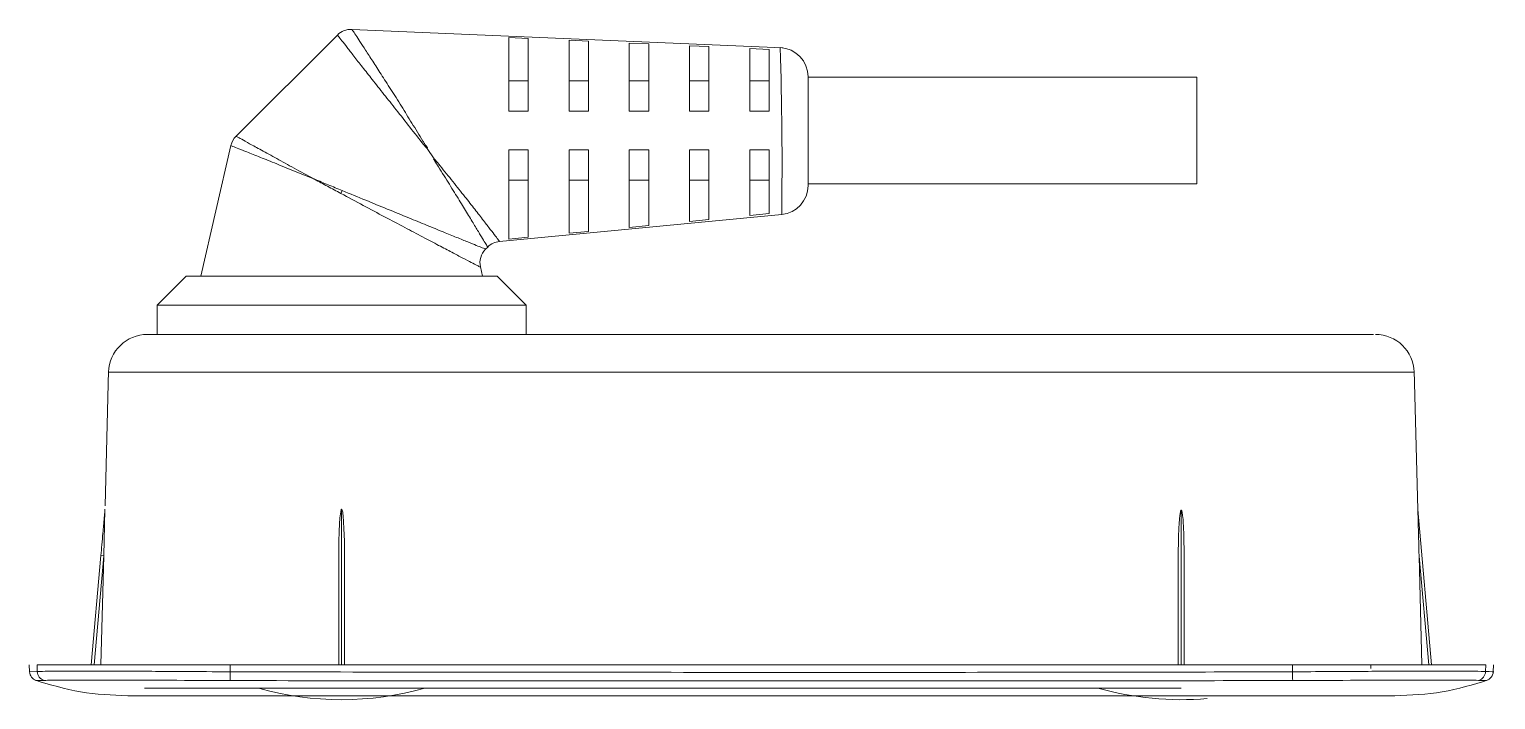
# Model space of a CAD drawing. Header units: millimetres. Extents: x 37 to 3702, y -325 to 1382.
# Drawn here: x 337.1 to 412.6, y 1214.2 to 1248.7 of the extents above; entities that cross this region are included whole.
import ezdxf

# ---------------------------------------------------------------- set-up
doc = ezdxf.new("R2010")
doc.units = ezdxf.units.MM
doc.layers.get('0').update_dxf_attribs({"lineweight": 20})

msp = doc.modelspace()

# ---------------------------------------------------------------- linework, layer by layer
at = {"color": 7, "linetype": 'Continuous', "lineweight": 20}
for p, q in [((352.996, 1248.372), (347.786, 1243.162)), ((375.916, 1247.715), (353.746, 1248.664)), ((362.817, 1248.194), (361.817, 1248.239)), ((365.917, 1248.055), (364.917, 1248.1)), ((369.017, 1247.915), (368.017, 1247.96)), ((372.117, 1247.774), (371.117, 1247.82)), ((375.217, 1247.632), (374.217, 1247.678)), ((362.817, 1246.021), (361.817, 1246.021)), ((365.917, 1246.021), (364.917, 1246.021)), ((369.017, 1246.021), (368.017, 1246.021)), ((372.117, 1246.021), (371.117, 1246.021)), ((375.217, 1246.021), (374.217, 1246.021)), ((377.217, 1246.222), (377.217, 1240.623)), ((397.217, 1246.209), (377.217, 1246.209)), ((397.217, 1246.209), (397.217, 1240.709)), ((361.817, 1244.459), (362.817, 1244.459)), ((364.917, 1244.459), (365.917, 1244.459)), ((368.017, 1244.459), (369.017, 1244.459)), ((371.117, 1244.459), (372.117, 1244.459)), ((374.217, 1244.459), (375.217, 1244.459)), ((347.519, 1242.68), (345.967, 1235.959)), ((357.636, 1242.56), (357.611, 1242.536)), ((357.611, 1242.536), (357.985, 1242.002)), ((357.947, 1241.975), (357.985, 1242.002)), ((362.817, 1242.459), (361.817, 1242.459)), ((365.917, 1242.459), (364.917, 1242.459)), ((369.017, 1242.459), (368.017, 1242.459)), ((372.117, 1242.459), (371.117, 1242.459)), ((375.217, 1242.459), (374.217, 1242.459)), ((362.817, 1240.897), (361.817, 1240.897)), ((365.917, 1240.897), (364.917, 1240.897)), ((369.017, 1240.897), (368.017, 1240.897)), ((372.117, 1240.897), (371.117, 1240.897)), ((375.217, 1240.897), (374.217, 1240.897)), ((377.217, 1240.709), (397.217, 1240.709)), ((361.347, 1237.746), (375.86, 1239.13)), ((374.217, 1239.081), (375.217, 1239.18)), ((364.917, 1238.168), (365.917, 1238.265)), ((368.017, 1238.471), (369.017, 1238.569)), ((371.117, 1238.775), (372.117, 1238.873)), ((360.621, 1237.344), (360.735, 1237.458)), ((361.817, 1237.866), (362.817, 1237.963)), ((345.217, 1235.959), (343.717, 1234.459)), ((345.217, 1235.959), (361.217, 1235.959)), ((360.467, 1235.959), (360.358, 1236.431)), ((362.717, 1234.459), (361.217, 1235.959)), ((343.717, 1234.459), (343.717, 1232.959)), ((362.717, 1234.459), (343.717, 1234.459)), ((362.717, 1232.959), (362.717, 1234.459)), ((343.717, 1232.959), (362.717, 1232.959)), ((341.228, 1231.102), (341.045, 1224.137)), ((408.595, 1223.95), (408.407, 1231.102)), ((340.979, 1221.564), (341.041, 1223.945)), ((341.041, 1223.959), (341.041, 1223.959)), ((353.195, 1223.942), (353.217, 1223.959)), ((353.217, 1223.959), (353.217, 1215.959)), ((353.217, 1223.959), (353.232, 1223.952)), ((396.417, 1215.959), (396.417, 1223.921)), ((408.595, 1223.947), (409.303, 1215.959)), ((340.331, 1215.959), (340.829, 1221.577)), ((340.979, 1221.564), (340.482, 1215.959)), ((340.979, 1221.564), (340.829, 1221.577)), ((340.832, 1215.959), (340.979, 1221.564)), ((353.067, 1215.959), (353.067, 1221.586)), ((353.367, 1221.538), (353.367, 1215.959)), ((396.267, 1215.959), (396.267, 1221.488)), ((396.567, 1221.553), (396.567, 1215.959)), ((408.657, 1221.552), (408.803, 1215.959)), ((409.153, 1215.959), (408.657, 1221.552)), ((337.147, 1215.959), (337.163, 1215.596)), ((337.166, 1215.596), (337.558, 1215.61)), ((337.543, 1215.959), (337.558, 1215.61)), ((347.486, 1215.959), (347.486, 1215.592)), ((347.486, 1215.959), (402.148, 1215.959)), ((402.148, 1215.959), (402.148, 1215.592)), ((406.167, 1215.759), (406.167, 1215.959)), ((412.092, 1215.959), (412.076, 1215.61)), ((412.471, 1215.596), (412.487, 1215.959)), ((412.13, 1215.144), (411.723, 1215.153)), ((353.217, 1214.759), (343.067, 1214.759)), ((396.417, 1214.759), (353.217, 1214.759))]:
    msp.add_line(p, q, dxfattribs=at)
for centre, radius, start, end in [((353.703, 1247.665), 1, 87.52227, 134.98675), ((375.717, 1246.222), 1.5, 359.99998, 87.59111), ((194.303, 1241.773), 181.576, 359.16591, 1.87712), ((348.493, 1242.455), 1, 134.97005, 167.02125), ((375.717, 1240.623), 1.5, 275.4231, 0), ((344.593, 1244.431), 9.567, 333.85037, 334.83468), ((361.442, 1236.751), 1, 95.49361, 134.96039), ((361.335, 1236.644), 1, 135.31142, 192.31026), ((343.225, 1230.959), 2, 89.99064, 178.24291), ((406.41, 1230.959), 2, 1.70494, 90.0141), ((337.663, 1215.617), 0.5, 182.55703, 251.49568), ((338.057, 1215.631), 0.5, 182.40651, 253.01247), ((-73.537, 1220.63), 421.054, 359.25318, 359.31443), ((823.097, 1220.63), 420.979, 180.68569, 180.74695), ((411.577, 1215.631), 0.5, 286.98757, 357.59351), ((411.972, 1215.617), 0.5, 288.51753, 357.53019), ((353.217, 1229.759), 15.6, 254.05763, 285.94237), ((396.417, 1229.759), 15.6, 254.05763, 274.93635)]:
    msp.add_arc(centre, radius, start, end, dxfattribs=at)
for points, knots in [([(357.611, 1242.536), (357.553, 1242.603), (357.247, 1242.952), (356.728, 1243.635), (356.038, 1244.504), (355.383, 1245.333), (354.797, 1246.073), (354.275, 1246.737), (353.84, 1247.294), (353.484, 1247.751), (353.216, 1248.095), (353.033, 1248.328), (353.008, 1248.357), (352.996, 1248.372)], [0, 0, 0, 0, 0.0245766, 0.127733, 0.233719, 0.3318272, 0.4324632, 0.5254703, 0.6208297, 0.7109044, 0.8033492, 0.9000787, 1, 1, 1, 1]), ([(353.746, 1248.664), (353.756, 1248.65), (353.775, 1248.622), (353.925, 1248.396), (354.149, 1248.053), (354.443, 1247.599), (354.81, 1247.032), (355.246, 1246.356), (355.745, 1245.579), (356.283, 1244.728), (356.84, 1243.828), (357.238, 1243.173), (357.505, 1242.749), (357.586, 1242.633), (357.636, 1242.56)], [0, 0, 0, 0, 0.095039, 0.193108, 0.28224, 0.37361, 0.466369, 0.561432, 0.660434, 0.762078, 0.859969, 0.960412, 0.975173, 1, 1, 1, 1]), ([(361.817, 1248.239), (361.817, 1248.158), (361.817, 1247.995), (361.817, 1247.505), (361.817, 1246.875), (361.817, 1246.155), (361.817, 1245.344), (361.817, 1244.757), (361.817, 1244.459)], [0, 0, 0, 0, 0.181919, 0.370587, 0.532052, 0.69872, 0.846917, 1, 1, 1, 1]), ([(362.817, 1248.194), (362.817, 1248.112), (362.817, 1247.944), (362.817, 1247.447), (362.817, 1246.815), (362.817, 1246.105), (362.817, 1245.314), (362.817, 1244.747), (362.817, 1244.459)], [0, 0, 0, 0, 0.185181, 0.377561, 0.538382, 0.704364, 0.849887, 1, 1, 1, 1]), ([(364.917, 1248.1), (364.917, 1247.93), (364.917, 1247.59), (364.917, 1246.351), (364.917, 1245.192), (364.917, 1244.534), (364.917, 1244.459)], [0, 0, 0, 0, 0.323407, 0.647144, 0.959908, 1, 1, 1, 1]), ([(365.917, 1248.055), (365.917, 1247.887), (365.917, 1247.549), (365.917, 1246.331), (365.917, 1245.189), (365.917, 1244.538), (365.917, 1244.459)], [0, 0, 0, 0, 0.3220985, 0.6444942, 0.9570587, 1, 1, 1, 1]), ([(368.017, 1247.96), (368.017, 1247.893), (368.017, 1247.756), (368.017, 1247.372), (368.017, 1246.863), (368.017, 1246.243), (368.017, 1245.522), (368.017, 1244.913), (368.017, 1244.545), (368.017, 1244.459)], [0, 0, 0, 0, 0.157424, 0.319371, 0.476817, 0.639033, 0.792673, 0.951339, 1, 1, 1, 1]), ([(369.017, 1247.915), (369.017, 1247.75), (369.017, 1247.42), (369.017, 1246.264), (369.017, 1245.178), (369.017, 1244.549), (369.017, 1244.459)], [0, 0, 0, 0, 0.318123, 0.636439, 0.948421, 1, 1, 1, 1]), ([(371.117, 1247.82), (371.117, 1247.657), (371.117, 1247.331), (371.117, 1246.217), (371.117, 1245.168), (371.117, 1244.554), (371.117, 1244.459)], [0, 0, 0, 0, 0.315547, 0.631214, 0.942859, 1, 1, 1, 1]), ([(372.117, 1247.774), (372.117, 1247.612), (372.117, 1247.289), (372.117, 1246.193), (372.117, 1245.162), (372.117, 1244.557), (372.117, 1244.459)], [0, 0, 0, 0, 0.314371, 0.628826, 0.940338, 1, 1, 1, 1]), ([(374.217, 1247.678), (374.217, 1247.518), (374.217, 1247.198), (374.217, 1246.142), (374.217, 1245.148), (374.217, 1244.56), (374.217, 1244.459)], [0, 0, 0, 0, 0.312047, 0.624101, 0.935414, 1, 1, 1, 1]), ([(375.217, 1247.632), (375.217, 1247.473), (375.217, 1247.155), (375.217, 1246.116), (375.217, 1245.14), (375.217, 1244.561), (375.217, 1244.459)], [0, 0, 0, 0, 0.3110211, 0.6220108, 0.9332795, 1, 1, 1, 1]), ([(347.786, 1243.162), (347.798, 1243.156), (347.823, 1243.141), (348.052, 1243.015), (348.466, 1242.786), (349.075, 1242.451), (349.855, 1242.022), (350.771, 1241.521), (351.448, 1241.152), (351.804, 1240.958), (351.81, 1240.955)], [0, 0, 0, 0, 0.109898, 0.244603, 0.384103, 0.533397, 0.688325, 0.840506, 0.997579, 1, 1, 1, 1]), ([(351.81, 1240.955), (351.804, 1240.957), (351.438, 1241.106), (350.718, 1241.399), (349.751, 1241.789), (349.049, 1242.07), (348.573, 1242.26), (348.178, 1242.418), (347.807, 1242.565), (347.559, 1242.664), (347.531, 1242.675), (347.519, 1242.68)], [0, 0, 0, 0, 0.002413, 0.154323, 0.311134, 0.460488, 0.537663, 0.61561, 0.750438, 0.890018, 1, 1, 1, 1]), ([(360.735, 1237.458), (360.726, 1237.471), (360.709, 1237.498), (360.573, 1237.72), (360.362, 1238.071), (360.072, 1238.552), (359.707, 1239.155), (359.269, 1239.87), (358.764, 1240.686), (358.327, 1241.385), (358.049, 1241.823), (357.963, 1241.952), (357.947, 1241.975)], [0, 0, 0, 0, 0.111613, 0.22651, 0.33893, 0.454439, 0.571742, 0.692081, 0.817262, 0.945685, 0.990499, 1, 1, 1, 1]), ([(357.985, 1242.002), (357.985, 1242.002), (358.003, 1241.981), (358.104, 1241.862), (358.429, 1241.464), (358.949, 1240.816), (359.551, 1240.06), (360.084, 1239.381), (360.526, 1238.811), (360.884, 1238.345), (361.144, 1238.007), (361.314, 1237.787), (361.336, 1237.76), (361.347, 1237.746)], [0, 0, 0, 0, 0.000007, 0.009508, 0.054186, 0.178951, 0.306635, 0.423833, 0.543937, 0.656539, 0.772269, 0.884379, 1, 1, 1, 1]), ([(361.817, 1237.866), (361.817, 1237.942), (361.817, 1238.096), (361.817, 1238.568), (361.817, 1239.195), (361.817, 1239.925), (361.817, 1240.751), (361.817, 1241.593), (361.817, 1242.183), (361.817, 1242.459)], [0, 0, 0, 0, 0.159219, 0.323953, 0.469164, 0.619662, 0.748739, 0.882559, 1, 1, 1, 1]), ([(362.817, 1237.963), (362.817, 1238.041), (362.817, 1238.2), (362.817, 1238.679), (362.817, 1239.309), (362.817, 1240.031), (362.817, 1240.846), (362.817, 1241.653), (362.817, 1242.21), (362.817, 1242.459)], [0, 0, 0, 0, 0.163031, 0.332005, 0.477174, 0.627586, 0.75718, 0.89147, 1, 1, 1, 1]), ([(364.917, 1238.168), (364.917, 1238.235), (364.917, 1238.37), (364.917, 1238.766), (364.917, 1239.307), (364.917, 1239.968), (364.917, 1240.73), (364.917, 1241.557), (364.917, 1242.158), (364.917, 1242.459)], [0, 0, 0, 0, 0.145077, 0.294236, 0.439396, 0.589482, 0.723115, 0.861485, 1, 1, 1, 1]), ([(365.917, 1238.265), (365.917, 1238.332), (365.917, 1238.466), (365.917, 1238.857), (365.917, 1239.387), (365.917, 1240.035), (365.917, 1240.783), (365.917, 1241.588), (365.917, 1242.171), (365.917, 1242.459)], [0, 0, 0, 0, 0.1451526, 0.2943875, 0.4396172, 0.5897066, 0.7243723, 0.8637464, 1, 1, 1, 1]), ([(368.017, 1238.471), (368.017, 1238.537), (368.017, 1238.67), (368.017, 1239.05), (368.017, 1239.559), (368.017, 1240.18), (368.017, 1240.897), (368.017, 1241.657), (368.017, 1242.199), (368.017, 1242.459)], [0, 0, 0, 0, 0.145487, 0.295068, 0.440619, 0.590899, 0.727948, 0.86965, 1, 1, 1, 1]), ([(369.017, 1238.569), (369.017, 1238.634), (369.017, 1238.768), (369.017, 1239.142), (369.017, 1239.642), (369.017, 1240.25), (369.017, 1240.953), (369.017, 1241.691), (369.017, 1242.213), (369.017, 1242.459)], [0, 0, 0, 0, 0.145749, 0.295603, 0.44141, 0.591886, 0.73019, 0.873121, 1, 1, 1, 1]), ([(371.117, 1238.775), (371.117, 1238.84), (371.117, 1238.973), (371.117, 1239.337), (371.117, 1239.818), (371.117, 1240.402), (371.117, 1241.076), (371.117, 1241.766), (371.117, 1242.245), (371.117, 1242.459)], [0, 0, 0, 0, 0.146576, 0.297298, 0.443916, 0.595092, 0.73634, 0.882167, 1, 1, 1, 1]), ([(372.117, 1238.873), (372.117, 1238.939), (372.117, 1239.072), (372.117, 1239.431), (372.117, 1239.904), (372.117, 1240.476), (372.117, 1241.138), (372.117, 1241.803), (372.117, 1242.261), (372.117, 1242.459)], [0, 0, 0, 0, 0.147131, 0.298436, 0.445602, 0.597278, 0.740102, 0.887486, 1, 1, 1, 1]), ([(374.217, 1239.081), (374.217, 1239.238), (374.217, 1239.553), (374.217, 1240.432), (374.217, 1241.272), (374.217, 1241.887), (374.217, 1242.297), (374.217, 1242.459)], [0, 0, 0, 0, 0.301316, 0.602791, 0.749705, 0.901157, 1, 1, 1, 1]), ([(375.217, 1239.18), (375.217, 1239.338), (375.217, 1239.653), (375.217, 1240.686), (375.217, 1241.696), (375.217, 1242.316), (375.217, 1242.459)], [0, 0, 0, 0, 0.303764, 0.607602, 0.909304, 1, 1, 1, 1]), ([(353.181, 1240.215), (352.949, 1240.34), (352.491, 1240.586), (352.038, 1240.831), (351.815, 1240.952), (351.81, 1240.955)], [0, 0, 0, 0, 0.499804, 0.98702, 1, 1, 1, 1]), ([(351.81, 1240.955), (351.816, 1240.952), (352.051, 1240.856), (352.528, 1240.661), (353.009, 1240.463), (353.252, 1240.363)], [0, 0, 0, 0, 0.013212, 0.500503, 1, 1, 1, 1]), ([(360.344, 1236.428), (360.346, 1236.427), (360.353, 1236.423), (360.204, 1236.501), (359.91, 1236.654), (359.471, 1236.883), (358.902, 1237.181), (358.205, 1237.546), (357.389, 1237.976), (356.454, 1238.469), (355.426, 1239.014), (354.316, 1239.606), (353.565, 1240.009), (353.181, 1240.215)], [0, 0, 0, 0, 0.045737, 0.129336, 0.213108, 0.29926, 0.387333, 0.477653, 0.573911, 0.672491, 0.778335, 0.886762, 1, 1, 1, 1]), ([(353.252, 1240.363), (353.654, 1240.198), (354.43, 1239.879), (355.583, 1239.406), (356.637, 1238.974), (357.607, 1238.577), (358.435, 1238.239), (359.151, 1237.948), (359.723, 1237.716), (360.172, 1237.535), (360.48, 1237.411), (360.636, 1237.348), (360.611, 1237.358), (360.604, 1237.361)], [0, 0, 0, 0, 0.114439, 0.221044, 0.330212, 0.426689, 0.525377, 0.613185, 0.703086, 0.786208, 0.87155, 0.96607, 1, 1, 1, 1]), ([(343.317, 1232.959), (343.287, 1232.959), (343.111, 1232.959), (343.899, 1232.959), (345.66, 1232.959), (348.374, 1232.959), (352.101, 1232.959), (356.473, 1232.959), (362.892, 1232.959), (372.112, 1232.959), (381.906, 1232.959), (390.661, 1232.959), (396.171, 1232.959), (400.563, 1232.959), (403.422, 1232.959), (405.417, 1232.959), (406.417, 1232.959), (406.303, 1232.959), (406.271, 1232.959)], [0, 0, 0, 0, 0.009142, 0.054025, 0.099131, 0.144364, 0.189569, 0.254194, 0.319167, 0.448915, 0.625506, 0.713883, 0.802132, 0.846836, 0.892632, 0.937372, 0.9822, 1, 1, 1, 1]), ([(408.377, 1231.012), (408.364, 1231.012), (408.318, 1231.012), (407.256, 1231.012), (405.23, 1231.012), (403.115, 1231.012), (401.326, 1231.012), (399.398, 1231.012), (396.97, 1231.012), (394.067, 1231.012), (389.635, 1231.012), (380.847, 1231.012), (370.44, 1231.012), (360.888, 1231.012), (356.11, 1231.012), (353.38, 1231.012), (351.343, 1231.012), (349.362, 1231.012), (347.503, 1231.012), (345.793, 1231.012), (344.308, 1231.012), (343.062, 1231.012), (341.824, 1231.012), (341.194, 1231.012), (341.256, 1231.012), (341.266, 1231.012)], [0, 0, 0, 0, 0.019788, 0.069427, 0.11879, 0.14386, 0.1697, 0.194198, 0.219398, 0.26056, 0.301759, 0.384155, 0.586945, 0.68834, 0.739037, 0.764386, 0.789802, 0.8145, 0.839894, 0.864635, 0.890098, 0.914788, 0.940199, 0.98981, 1, 1, 1, 1]), ([(340.829, 1221.577), (340.846, 1221.759), (340.88, 1222.146), (340.926, 1222.67), (340.965, 1223.104), (340.991, 1223.395), (341.008, 1223.589), (341.02, 1223.72), (341.027, 1223.807), (341.032, 1223.866), (341.036, 1223.905), (341.038, 1223.931), (341.04, 1223.948), (341.04, 1223.956), (341.041, 1223.959)], [0, 0, 0, 0, 0.228278, 0.485482, 0.657899, 0.773519, 0.851092, 0.90318, 0.9382, 0.961788, 0.977721, 0.988529, 0.995909, 1, 1, 1, 1]), ([(341.041, 1223.959), (341.041, 1223.959), (341.041, 1223.959), (341.041, 1223.956), (341.041, 1223.952), (341.041, 1223.947), (341.041, 1223.945)], [0, 0, 0, 0, 0.248567, 0.4977092, 0.7485731, 1, 1, 1, 1]), ([(353.067, 1221.586), (353.067, 1221.686), (353.068, 1221.986), (353.076, 1222.486), (353.097, 1223.029), (353.119, 1223.517), (353.17, 1223.8), (353.195, 1223.942)], [0, 0, 0, 0, 0.126944, 0.380838, 0.63483, 0.816934, 1, 1, 1, 1]), ([(353.195, 1223.942), (353.201, 1223.944), (353.213, 1223.947), (353.225, 1223.95), (353.232, 1223.952)], [0, 0, 0, 0, 0.4662056, 1, 1, 1, 1]), ([(353.232, 1223.952), (353.24, 1223.928), (353.285, 1223.799), (353.321, 1223.218), (353.364, 1222.442), (353.366, 1221.77), (353.367, 1221.538)], [0, 0, 0, 0, 0.031658, 0.168379, 0.71372, 1, 1, 1, 1]), ([(396.267, 1221.488), (396.267, 1221.588), (396.269, 1222.088), (396.282, 1222.695), (396.315, 1223.272), (396.333, 1223.497), (396.348, 1223.645), (396.362, 1223.743), (396.373, 1223.808), (396.382, 1223.85), (396.39, 1223.877), (396.397, 1223.897), (396.404, 1223.909), (396.41, 1223.917), (396.414, 1223.92), (396.416, 1223.921), (396.417, 1223.921)], [0, 0, 0, 0, 0.122488, 0.612517, 0.743928, 0.830998, 0.888631, 0.926756, 0.951974, 0.968666, 0.979738, 0.987114, 0.993793, 0.996651, 0.998836, 1, 1, 1, 1]), ([(396.417, 1223.921), (396.418, 1223.921), (396.421, 1223.921), (396.425, 1223.92), (396.431, 1223.915), (396.444, 1223.894), (396.469, 1223.804), (396.518, 1223.437), (396.557, 1222.668), (396.563, 1221.97), (396.567, 1221.553)], [0, 0, 0, 0, 0.0014304, 0.0028573, 0.0051044, 0.0108787, 0.0332771, 0.1220873, 0.4763256, 1, 1, 1, 1]), ([(408.657, 1221.552), (408.654, 1221.652), (408.646, 1221.951), (408.633, 1222.451), (408.62, 1222.951), (408.611, 1223.316), (408.605, 1223.527), (408.602, 1223.668), (408.599, 1223.762), (408.598, 1223.826), (408.597, 1223.868), (408.596, 1223.896), (408.595, 1223.915), (408.595, 1223.929), (408.595, 1223.938), (408.595, 1223.944), (408.595, 1223.947), (408.595, 1223.947), (408.595, 1223.947)], [0, 0, 0, 0, 0.12431, 0.372936, 0.621656, 0.745465, 0.828525, 0.884287, 0.921765, 0.946997, 0.964028, 0.97557, 0.983439, 0.988854, 0.994279, 0.996547, 0.99884, 1, 1, 1, 1]), ([(337.543, 1215.959), (337.642, 1215.959), (337.937, 1215.959), (339.252, 1215.959), (341.7, 1215.959), (344.595, 1215.959), (346.603, 1215.959), (347.486, 1215.959)], [0, 0, 0, 0, 0.117533, 0.350711, 0.583827, 0.816818, 1, 1, 1, 1]), ([(337.558, 1215.61), (337.558, 1215.61), (337.635, 1215.614), (338.014, 1215.623), (339.364, 1215.627), (341.861, 1215.624), (344.717, 1215.615), (346.665, 1215.601), (347.486, 1215.592), (347.486, 1215.592)], [0, 0, 0, 0, 0.000004, 0.130191, 0.363089, 0.596093, 0.829022, 0.999996, 1, 1, 1, 1]), ([(347.486, 1215.592), (354.211, 1215.583), (367.66, 1215.565), (385.88, 1215.561), (397.376, 1215.583), (402.148, 1215.592)], [0, 0, 0, 0, 0.36906, 0.73812, 1, 1, 1, 1]), ([(402.148, 1215.959), (402.714, 1215.959), (404.402, 1215.959), (407.112, 1215.959), (409.771, 1215.959), (411.509, 1215.959), (411.913, 1215.959), (412.092, 1215.959)], [0, 0, 0, 0, 0.117532, 0.350738, 0.583859, 0.816762, 1, 1, 1, 1]), ([(402.148, 1215.592), (402.148, 1215.592), (402.774, 1215.599), (404.521, 1215.613), (407.261, 1215.623), (409.891, 1215.627), (411.495, 1215.624), (411.975, 1215.615), (412.076, 1215.61), (412.076, 1215.61)], [0, 0, 0, 0, 0.000004, 0.130193, 0.363077, 0.596083, 0.828915, 0.999996, 1, 1, 1, 1]), ([(412.076, 1215.61), (412.338, 1215.6), (412.601, 1215.591), (412.469, 1215.596), (412.468, 1215.596)], [0, 0, 0, 0, 0.9922414, 1, 1, 1, 1]), ([(337.911, 1215.153), (337.64, 1215.147), (337.366, 1215.142), (337.503, 1215.144), (337.504, 1215.144)], [0, 0, 0, 0, 0.991283, 1, 1, 1, 1]), ([(337.416, 1215.174), (338.199, 1214.937), (339.765, 1214.463), (341.4, 1214.394), (342.217, 1214.359)], [0, 0, 0, 0, 0.49991, 1, 1, 1, 1]), ([(347.481, 1215.142), (346.688, 1215.146), (344.816, 1215.157), (342.068, 1215.162), (339.679, 1215.165), (338.338, 1215.162), (338.024, 1215.155), (337.911, 1215.153)], [0, 0, 0, 0, 0.171211, 0.404154, 0.637018, 0.869791, 1, 1, 1, 1]), ([(402.154, 1215.142), (397.38, 1215.137), (385.509, 1215.125), (370.461, 1215.133), (357.011, 1215.127), (350.657, 1215.137), (347.481, 1215.142)], [0, 0, 0, 0, 0.2619286, 0.6513845, 0.8256918, 1, 1, 1, 1]), ([(411.723, 1215.153), (411.562, 1215.156), (411.182, 1215.163), (409.589, 1215.164), (407.075, 1215.162), (404.438, 1215.155), (402.757, 1215.145), (402.154, 1215.142)], [0, 0, 0, 0, 0.171095, 0.40378, 0.63666, 0.869612, 1, 1, 1, 1]), ([(407.417, 1214.359), (408.235, 1214.394), (409.87, 1214.463), (411.436, 1214.937), (412.219, 1215.174)], [0, 0, 0, 0, 0.50009, 1, 1, 1, 1]), ([(342.217, 1214.359), (342.293, 1214.359), (342.443, 1214.359), (343.61, 1214.359), (345.2, 1214.359), (347.023, 1214.359), (348.907, 1214.359), (351.026, 1214.359), (356.095, 1214.359), (364.032, 1214.359), (371.215, 1214.359), (374.838, 1214.359), (374.848, 1214.359)], [0, 0, 0, 0, 0.075432, 0.149086, 0.221318, 0.275555, 0.330293, 0.385751, 0.445825, 0.720437, 0.999209, 1, 1, 1, 1]), ([(374.848, 1214.359), (378.456, 1214.359), (385.619, 1214.359), (393.777, 1214.359), (399.325, 1214.359), (402.03, 1214.359), (404.292, 1214.359), (406.024, 1214.359), (407.191, 1214.359), (407.341, 1214.359), (407.417, 1214.359)], [0, 0, 0, 0, 0.278901, 0.553628, 0.632194, 0.705874, 0.778268, 0.850635, 0.924427, 1, 1, 1, 1])]:
    msp.add_open_spline(points, degree=3, knots=knots, dxfattribs=at)

doc.saveas('drawing.dxf')
